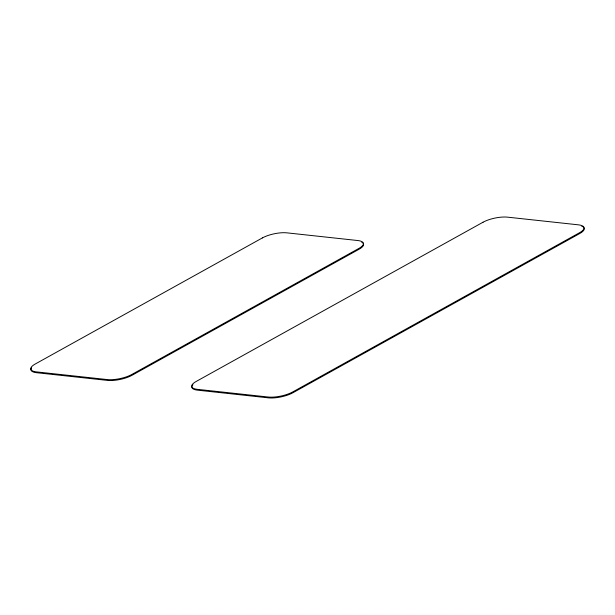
<?xml version="1.0" encoding="UTF-8"?>
<svg xmlns="http://www.w3.org/2000/svg" width="615" height="615" viewBox="0 0 615 615"><rect width="100%" height="100%" fill="white"/><g stroke="black" fill="none" stroke-linecap="round" stroke-linejoin="round"><path stroke-width="0.92" d="M192.226 385.72A17.712 5.62 -12 0 0 197.546 390.164L268.355 397.844A17.712 5.62 -12 0 0 292.878 392.77L579.76 233.516A17.712 5.62 -12 0 0 583.151 227.02M192.41 385.428A17.712 5.62 -12 0 1 192.956 384.759M581.813 226.351A17.712 5.62 -12 0 1 582.436 226.612M31.111 368.616A17.712 5.62 -12 0 0 36.616 372.713L107.425 380.393A17.712 5.62 -12 0 0 131.948 375.319L359.122 249.206A17.712 5.62 -12 0 0 361.797 242.302M31.288 368.27A17.712 5.62 -12 0 1 31.611 367.793M262.39 237.913L35.216 364.026A17.712 5.62 -12 0 0 36.439 371.891L107.248 379.57A17.712 5.62 -12 0 0 131.779 374.497L358.952 248.391A17.712 5.62 -12 0 0 357.722 240.526L286.913 232.847A17.712 5.62 -12 0 0 262.39 237.913M483.029 222.223L196.147 381.477A17.712 5.62 -12 0 0 197.377 389.341L268.186 397.021A17.712 5.62 -12 0 0 292.709 391.955L579.591 232.693A17.712 5.62 -12 0 0 578.361 224.829L507.552 217.157A17.712 5.62 -12 0 0 483.029 222.223"/></g></svg>
